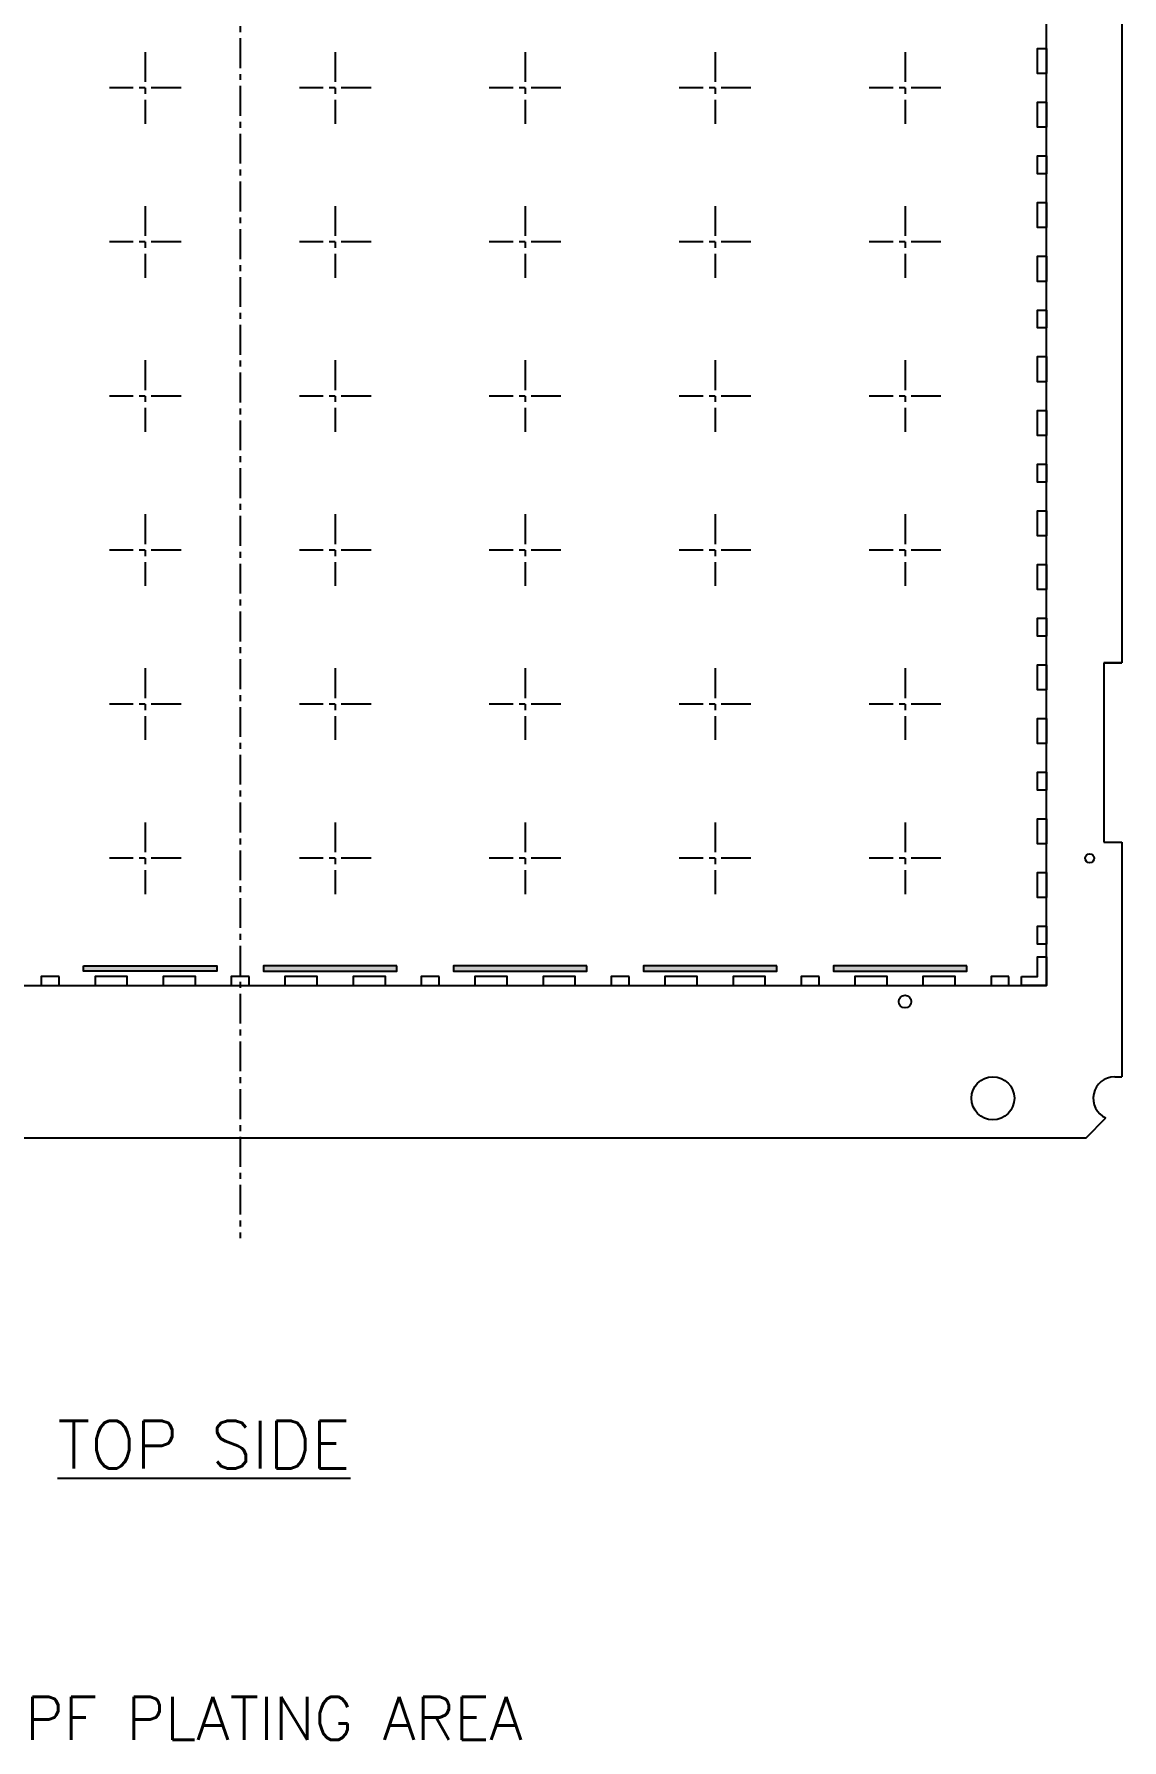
# Model space of a CAD drawing. Extents: x 255 to 461, y -61 to 88.
# Drawn here: x 301.2 to 346.7, y -58.8 to 12.7 of the extents above; entities that cross this region are included whole.
import ezdxf

# ---------------------------------------------------------------- set-up
doc = ezdxf.new("R2010")
doc.units = 0
doc.header["$MEASUREMENT"] = 0
doc.linetypes.add('CENTER', pattern=[2, 1.25, -0.25, 0.25, -0.25])
doc.layers.get('0').update_dxf_attribs({"linetype": 'CONTINUOUS'})
doc.layers.add('CENTER', color=1, linetype='CENTER')
doc.layers.add('Min', color=1, linetype='CONTINUOUS')
doc.styles.add('ROMANS', font='romans.shx', dxfattribs={"height": 2})
pattern_1 = [(0, (23.85, 0), (0.0234375, 0.046875), [0, -0.046875])]

msp = doc.modelspace()

# ---------------------------------------------------------------- hatches: boundary and pattern name
at = {"layer": 'Min'}
h = msp.add_hatch(dxfattribs=at)
h.set_pattern_fill('DOTS', color=256, scale=0.75)
h.set_pattern_definition(pattern_1)
h.paths.add_polyline_path([(308.826, -26.347), (303.246, -26.347), (303.246, -26.572), (308.826, -26.572)])
h = msp.add_hatch(dxfattribs=at)
h.set_pattern_fill('DOTS', color=256, scale=0.75)
h.set_pattern_definition(pattern_1)
h.paths.add_polyline_path([(310.776, -26.347), (310.776, -26.572), (316.356, -26.572), (316.356, -26.347)])
h = msp.add_hatch(dxfattribs=at)
h.set_pattern_fill('DOTS', color=256, scale=0.75)
h.set_pattern_definition([(0, (15.9, 0), (0.0234375, 0.046875), [0, -0.046875])])
h.paths.add_polyline_path([(318.726, -26.347), (318.726, -26.572), (324.306, -26.572), (324.306, -26.347)])
h = msp.add_hatch(dxfattribs=at)
h.set_pattern_fill('DOTS', color=256, scale=0.75)
h.set_pattern_definition([(0, (7.95, 0), (0.0234375, 0.046875), [0, -0.046875])])
h.paths.add_polyline_path([(326.676, -26.347), (326.676, -26.572), (332.256, -26.572), (332.256, -26.347)])
h = msp.add_hatch(dxfattribs=at)
h.set_pattern_fill('DOTS', color=256, scale=0.75)
h.paths.add_polyline_path([(334.626, -26.347), (334.626, -26.572), (340.206, -26.572), (340.206, -26.347)])

# ---------------------------------------------------------------- linework, layer by layer
for p, q in [((346.701, 53.828), (346.701, -13.672)), ((346.701, 53.828), (346.701, -13.672)), ((346.701, -13.672), (345.951, -13.672)), ((345.951, -13.672), (345.951, -21.172)), ((345.951, -13.672), (346.701, -13.672)), ((345.951, -13.672), (345.951, -21.172)), ((345.951, -21.172), (346.701, -21.172)), ((345.951, -21.172), (346.701, -21.172)), ((346.701, -21.172), (346.701, -30.997)), ((346.401, -30.997), (346.701, -30.997)), ((345.207, -33.547), (346.035, -32.719)), ((272.301, -33.547), (345.207, -33.547))]:
    msp.add_line(p, q)
for points in [[(276.051, -27.172), (343.551, -27.172), (343.551, 67.328), (276.051, 67.328)], [(343.551, 12.053), (343.551, 11.003), (343.176, 11.003), (343.176, 12.053)], [(343.551, 9.803), (343.551, 8.753), (343.176, 8.753), (343.176, 9.803)], [(343.551, 7.553), (343.551, 6.803), (343.176, 6.803), (343.176, 7.553)], [(343.551, 5.603), (343.551, 4.553), (343.176, 4.553), (343.176, 5.603)], [(343.551, 3.353), (343.551, 2.303), (343.176, 2.303), (343.176, 3.353)], [(343.551, 1.103), (343.551, 0.353), (343.176, 0.353), (343.176, 1.103)], [(343.551, -0.847), (343.551, -1.897), (343.176, -1.897), (343.176, -0.847)], [(343.551, -3.097), (343.551, -4.147), (343.176, -4.147), (343.176, -3.097)], [(343.551, -5.347), (343.551, -6.097), (343.176, -6.097), (343.176, -5.347)], [(343.551, -7.297), (343.551, -8.347), (343.176, -8.347), (343.176, -7.297)], [(343.551, -9.547), (343.551, -10.597), (343.176, -10.597), (343.176, -9.547)], [(343.551, -11.797), (343.551, -12.547), (343.176, -12.547), (343.176, -11.797)], [(343.551, -13.747), (343.551, -14.797), (343.176, -14.797), (343.176, -13.747)], [(343.551, -15.997), (343.551, -17.047), (343.176, -17.047), (343.176, -15.997)], [(343.551, -18.247), (343.551, -18.997), (343.176, -18.997), (343.176, -18.247)], [(343.551, -20.197), (343.551, -21.247), (343.176, -21.247), (343.176, -20.197)], [(343.551, -22.447), (343.551, -23.497), (343.176, -23.497), (343.176, -22.447)], [(343.551, -24.697), (343.551, -25.447), (343.176, -25.447), (343.176, -24.697)], [(342.501, -26.797), (343.176, -26.797), (343.176, -25.972), (343.551, -25.972), (343.551, -27.172), (342.501, -27.172)], [(302.226, -26.797), (301.476, -26.797), (301.476, -27.172), (302.226, -27.172)], [(305.076, -27.172), (305.076, -26.797), (303.726, -26.797), (303.726, -27.172)], [(307.926, -27.172), (307.926, -26.797), (306.576, -26.797), (306.576, -27.172)], [(310.176, -26.797), (309.426, -26.797), (309.426, -27.172), (310.176, -27.172)], [(313.026, -27.172), (313.026, -26.797), (311.676, -26.797), (311.676, -27.172)], [(315.876, -27.172), (315.876, -26.797), (314.526, -26.797), (314.526, -27.172)], [(318.126, -26.797), (317.376, -26.797), (317.376, -27.172), (318.126, -27.172)], [(320.976, -27.172), (320.976, -26.797), (319.626, -26.797), (319.626, -27.172)], [(323.826, -27.172), (323.826, -26.797), (322.476, -26.797), (322.476, -27.172)], [(326.076, -26.797), (325.326, -26.797), (325.326, -27.172), (326.076, -27.172)], [(328.926, -27.172), (328.926, -26.797), (327.576, -26.797), (327.576, -27.172)], [(331.776, -27.172), (331.776, -26.797), (330.426, -26.797), (330.426, -27.172)], [(334.026, -26.797), (333.276, -26.797), (333.276, -27.172), (334.026, -27.172)], [(336.876, -27.172), (336.876, -26.797), (335.526, -26.797), (335.526, -27.172)], [(339.726, -27.172), (339.726, -26.797), (338.376, -26.797), (338.376, -27.172)], [(341.976, -26.797), (341.226, -26.797), (341.226, -27.172), (341.976, -27.172)]]:
    msp.add_lwpolyline(points, close=True)
for centre, radius in [((345.351, -21.847), 0.188), ((337.626, -27.847), 0.263), ((341.301, -31.897), 0.9)]:
    msp.add_circle(centre, radius)
msp.add_arc((346.401, -31.897), 0.9, 90, 245.9607)
at = {"layer": 'CENTER'}
for p, q in [((309.801, 72.483), (309.801, -37.75)), ((305.826, 11.903), (305.826, 8.903)), ((313.776, 11.903), (313.776, 8.903)), ((321.726, 11.903), (321.726, 8.903)), ((329.676, 11.903), (329.676, 8.903)), ((337.626, 11.903), (337.626, 8.903)), ((307.326, 10.403), (304.326, 10.403)), ((315.276, 10.403), (312.276, 10.403)), ((323.226, 10.403), (320.226, 10.403)), ((331.176, 10.403), (328.176, 10.403)), ((339.126, 10.403), (336.126, 10.403)), ((305.826, 5.453), (305.826, 2.453)), ((313.776, 5.453), (313.776, 2.453)), ((321.726, 5.453), (321.726, 2.453)), ((329.676, 5.453), (329.676, 2.453)), ((337.626, 5.453), (337.626, 2.453)), ((307.326, 3.953), (304.326, 3.953)), ((315.276, 3.953), (312.276, 3.953)), ((323.226, 3.953), (320.226, 3.953)), ((331.176, 3.953), (328.176, 3.953)), ((339.126, 3.953), (336.126, 3.953)), ((305.826, -0.997), (305.826, -3.997)), ((313.776, -0.997), (313.776, -3.997)), ((321.726, -0.997), (321.726, -3.997)), ((329.676, -0.997), (329.676, -3.997)), ((337.626, -0.997), (337.626, -3.997)), ((307.326, -2.497), (304.326, -2.497)), ((315.276, -2.497), (312.276, -2.497)), ((323.226, -2.497), (320.226, -2.497)), ((331.176, -2.497), (328.176, -2.497)), ((339.126, -2.497), (336.126, -2.497)), ((305.826, -7.447), (305.826, -10.447)), ((313.776, -7.447), (313.776, -10.447)), ((321.726, -7.447), (321.726, -10.447)), ((329.676, -7.447), (329.676, -10.447)), ((337.626, -7.447), (337.626, -10.447)), ((307.326, -8.947), (304.326, -8.947)), ((315.276, -8.947), (312.276, -8.947)), ((323.226, -8.947), (320.226, -8.947)), ((331.176, -8.947), (328.176, -8.947)), ((339.126, -8.947), (336.126, -8.947)), ((305.826, -13.897), (305.826, -16.897)), ((313.776, -13.897), (313.776, -16.897)), ((321.726, -13.897), (321.726, -16.897)), ((329.676, -13.897), (329.676, -16.897)), ((337.626, -13.897), (337.626, -16.897)), ((307.326, -15.397), (304.326, -15.397)), ((315.276, -15.397), (312.276, -15.397)), ((323.226, -15.397), (320.226, -15.397)), ((331.176, -15.397), (328.176, -15.397)), ((339.126, -15.397), (336.126, -15.397)), ((305.826, -20.347), (305.826, -23.347)), ((313.776, -20.347), (313.776, -23.347)), ((321.726, -20.347), (321.726, -23.347)), ((329.676, -20.347), (329.676, -23.347)), ((337.626, -20.347), (337.626, -23.347)), ((307.326, -21.847), (304.326, -21.847)), ((315.276, -21.847), (312.276, -21.847)), ((323.226, -21.847), (320.226, -21.847)), ((331.176, -21.847), (328.176, -21.847)), ((339.126, -21.847), (336.126, -21.847))]:
    msp.add_line(p, q, dxfattribs=at)
at = {"layer": 'Min', "color": 1}
for points in [[(303.246, -26.347), (308.826, -26.347), (308.826, -26.572), (303.246, -26.572)], [(316.356, -26.347), (310.776, -26.347), (310.776, -26.572), (316.356, -26.572)], [(324.306, -26.347), (318.726, -26.347), (318.726, -26.572), (324.306, -26.572)], [(332.256, -26.347), (326.676, -26.347), (326.676, -26.572), (332.256, -26.572)], [(340.206, -26.347), (334.626, -26.347), (334.626, -26.572), (340.206, -26.572)]]:
    msp.add_lwpolyline(points, close=True, dxfattribs=at)

# ---------------------------------------------------------------- texts
at = {"style": 'ROMANS'}
msp.add_text('%%UTOP SIDE%%U', height=2, dxfattribs=at).set_placement((302.154, -47.394))
at = {"layer": 'Min', "color": 1, "style": 'ROMANS'}
msp.add_text('PPF PLATING AREA', height=1.8, dxfattribs=at).set_placement((299.174, -58.756))

doc.saveas('drawing.dxf')
